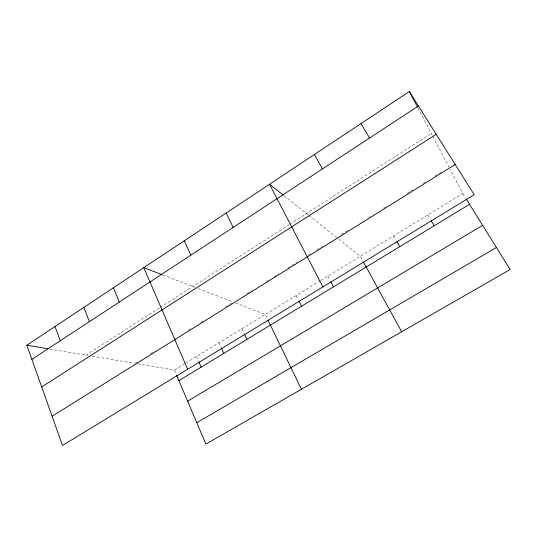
<?xml version="1.0" encoding="UTF-8"?>
<svg xmlns="http://www.w3.org/2000/svg" width="537" height="537" viewBox="0 0 537 537"><rect width="100%" height="100%" fill="white"/><g stroke="black" fill="none" stroke-linecap="round" stroke-linejoin="round"><path stroke-width="0.4" stroke-dasharray="2.69 2.01" d="M85.866 355.138L159.59 307.808M160.281 307.365L289 224.735M289.691 224.285L431.298 133.377M135.035 363.421L139.231 360.797M150.427 353.796L155.327 350.735M188.057 330.275L190.89 328.503M200.804 322.307L203.637 320.535M225.446 306.902L232.474 302.512M247.141 293.343L252.028 290.282M266.694 281.12L268.104 280.24M273.722 276.723L278.649 273.648M287.785 267.936L296.927 262.217M308.225 255.156L311.057 253.383M316.723 249.846L323.804 245.416M341.458 234.38L348.459 230.004M368.771 217.31L370.174 216.431M383.579 208.054L387.117 205.839M406.905 193.468L409.738 191.702M410.443 191.259L413.946 189.064M423.062 183.372L425.868 181.613M434.983 175.914L441.998 171.531M137.506 363.838L174.411 370.053L185.104 363.509M185.815 363.072L320.079 280.891M320.784 280.462L462.827 193.515L450.154 169.336M49.787 349.063L88.256 355.541M92.236 356.212L134.23 363.287M162.845 274.978L195.052 287.382M198.093 288.557L233.172 302.069M235.468 302.955L265.271 314.44L267.681 319.421M283.885 195.643L308.339 215.048M308.976 215.552L336.558 237.448M338.518 239.005L360.287 256.283L363.032 261.297M462.827 193.515L465.774 198.24M427.754 214.981L430.332 219.297M393.587 235.897L396.051 240.207M327.818 276.152L330.074 280.442M417.914 107.85L432.419 135.519M432.795 136.237L449.006 167.148M296.156 295.531L298.317 299.814M241.918 328.731L244.241 333.705M219.002 342.76L221.405 348.077M196.502 356.534L198.495 361.079M174.411 370.053L176.337 374.584"/><path stroke-width="0.81" d="M26.85 345.204L409.348 91.525L474.198 194.73L62.514 445.475L26.85 345.204L48.149 348.788M31.884 359.36L418.437 105.99M41.711 386.982L436.232 134.31M52.123 416.249L455.181 164.47M178.902 380.626L469.56 204.328M187.614 401.146L482.649 225.345M196.777 422.726L496.443 247.51M162.08 274.682L143.802 267.641L187.635 369.268M283.234 195.126L269.534 184.251L322.891 286.886M466.197 198.918L510.15 269.527L205.859 444.112L176.66 375.343M431.191 220.741L434.198 225.775M361.039 123.564L369.563 138.029M396.87 241.643L399.75 246.671M314.46 154.455L322.455 168.9M363.428 262.016L401.649 331.779M330.826 281.878L333.457 286.886M409.348 91.525L417.524 107.105M299.035 301.244L301.552 306.238M226.164 213.014L233.199 227.406M268.023 320.133L301.425 389.278M244.577 334.417L246.899 339.384M184.278 240.791L190.87 255.156M221.405 348.077L223.815 353.386M198.824 361.837L201.147 367.133M113.441 287.772L119.308 302.056M83.846 307.399L89.424 321.643M54.996 326.536L60.292 340.74"/></g></svg>
